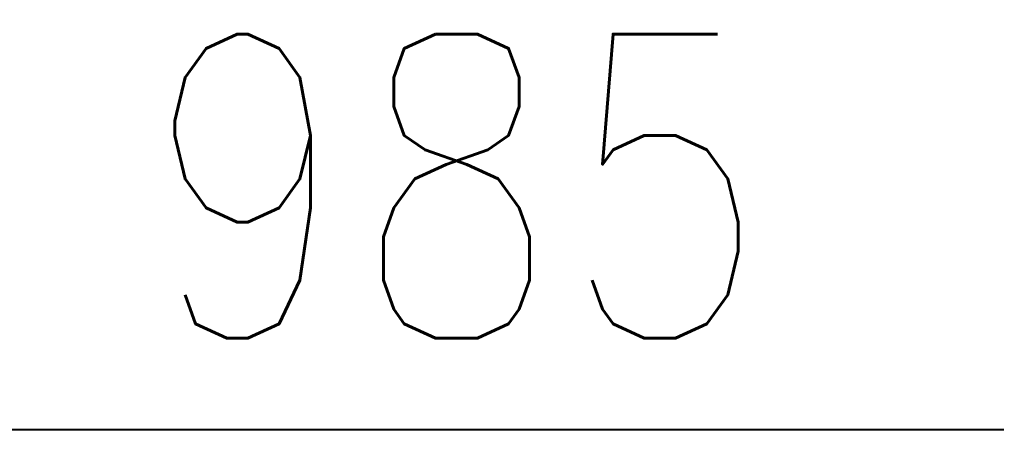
# Model space of a CAD drawing. Extents: x -1899985 to -450366, y 556196 to 2151267.
# Drawn here: x -1663643.3 to -1663161.9, y 570037 to 570239.1 of the extents above; entities that cross this region are included whole.
import ezdxf

# ---------------------------------------------------------------- set-up
doc = ezdxf.new("R2010")
doc.units = 0
doc.header["$LTSCALE"] = 1000
doc.header["$MEASUREMENT"] = 0
doc.layers.get('Defpoints').update_dxf_attribs({"color": 210})
doc.layers.add('A-LIN-V', color=9, linetype='Continuous')
doc.styles.add('TH_GBDIM', font='romans.shx', dxfattribs={"width": 0.8, "bigfont": 'gbcbig.shx'})
doc.dimstyles.new('TH_GBDIM', dxfattribs={"dimscale": 30, "dimtxt": 3.5, "dimasz": 2.5, "dimexe": 2, "dimexo": 0, "dimgap": 1.5, "dimtad": 1, "dimdec": 0, "dimzin": 12, "dimdsep": 46, "dimtxsty": 'TH_GBDIM', "dimcen": 2.5, "dimclrd": 130, "dimclre": 130, "dimclrt": 3, "dimadec": 0, "dimazin": 3, "dimtfac": 0.714286, "dimtdec": 0, "dimtmove": 0, "dimatfit": 3, "dimfxl": 0, "dimtzin": 0, "dimlwd": -1, "dimlwe": -1, "dimarcsym": 0})

# ---------------------------------------------------------------- blocks, each defined once
blk = doc.blocks.new('*D66')
at = {"color": 0}
for p, q in [((-1636415, 570696.87), (-1636415, 570012.02)), ((-1634866.17, 570400.07), (-1634866.17, 570012.02)), ((-1636340, 570072.02), (-1634941.17, 570072.02))]:
    blk.add_line(p, q, dxfattribs=at)
for points in [[(-1636340, 570084.52), (-1636340, 570059.52), (-1636415, 570072.02)], [(-1634941.17, 570084.52), (-1634941.17, 570059.52), (-1634866.17, 570072.02)]]:
    blk.add_solid(points, dxfattribs=at)
at = {"layer": 'Defpoints', "color": 0}
for p in [(-1636415, 570696.87), (-1634866.17, 570400.07), (-1634866.17, 570072.02)]:
    blk.add_point(p, dxfattribs=at)
at = {"color": 0, "insert": (-1635640.59, 570192.02), "char_height": 150, "attachment_point": 5, "style": 'TH_GBDIM'}
blk.add_mtext('Min. 985', dxfattribs=at)
blk = doc.blocks.new('5555rrrrrrrrrrr')
dim = blk.add_linear_dim(base=(-1634866.17, 570072.02), p1=(-1636415, 570696.87), p2=(-1634866.17, 570400.07), text='Min. 985', dimstyle='TH_GBDIM', override={"dimtxt": 5, "dimclrd": 0, "dimclre": 0, "dimclrt": 0})
dim.commit()
dim.dimension.update_dxf_attribs({"geometry": '*D66', "text_midpoint": (-1635640.59, 570072.02), "dimtype": 128})

msp = doc.modelspace()

# ---------------------------------------------------------------- block references
at = {"layer": 'A-LIN-V'}
msp.add_blockref('5555rrrrrrrrrrr', (-27985.4, -35.04), dxfattribs=at)

doc.saveas('drawing.dxf')
